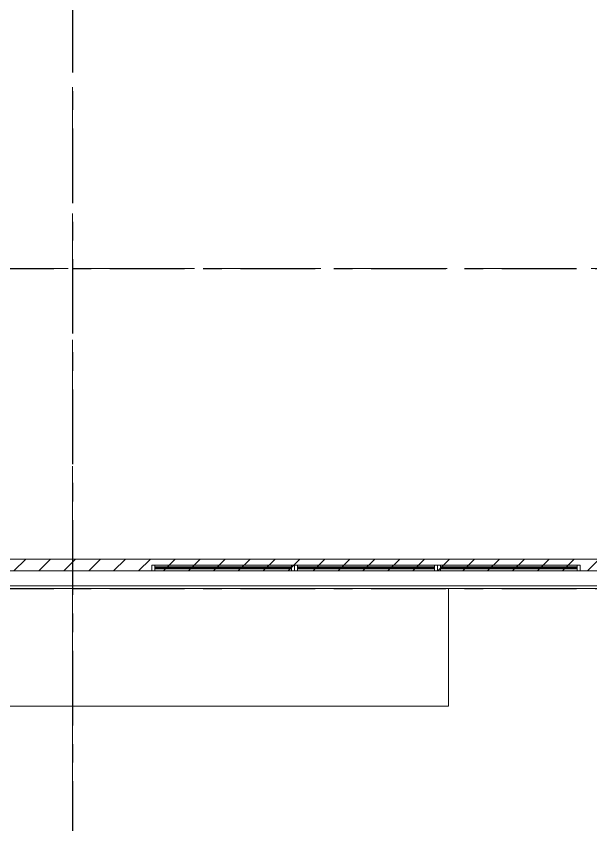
# Model space of a CAD drawing. Header units: millimetres. Extents: x -4000 to 187956, y -58990 to 162485.
# Drawn here: x 142043 to 151821, y -4021 to 9743 of the extents above; entities that cross this region are included whole.
import ezdxf

# ---------------------------------------------------------------- set-up
doc = ezdxf.new("R2010")
doc.units = ezdxf.units.MM
doc.linetypes.add('Grid Line', pattern=[2222.5, 1270, -317.5, 317.5, -317.5])
doc.linetypes.add('Grid Line 12_5mm', pattern=[2150, 1250, -300, 300, -300])
for name, color, linetype, lineweight in [('A-FLOR-LEVL', 51, 'Continuous', 9), ('A-GLAZ', 151, 'Continuous', 13), ('A-WALL', 113, 'Continuous', 13), ('A-WALL-PATT', 111, 'Continuous', 13), ('S-GRID', 1, 'Continuous', 30)]:
    doc.layers.add(name, color=color, linetype=linetype, lineweight=lineweight)

# ---------------------------------------------------------------- blocks, each defined once
blk = doc.blocks.new('WAF - 2430x1200-214288-FFS - TANG 1')
at = {"layer": 'A-GLAZ', "color": 163, "lineweight": 15}
for p, q in [((-1165, 0), (-1215, 0)), ((1165, 0), (-1165, 0)), ((-1165, 0), (1165, 0)), ((-1165, -29), (-1165, 0)), ((-1165, 0), (-1165, -100)), ((1215, 0), (1165, 0)), ((1165, -29), (1165, 0)), ((1165, -100), (1165, 0)), ((1215, -100), (1215, 0)), ((-1165, -100), (-1215, -100)), ((-1165, -61), (-1165, -29)), ((1165, -29), (-1165, -29)), ((1165, -61), (-1165, -61)), ((-1165, -100), (-1165, -61)), ((-1165, -100), (1165, -100)), ((-1165, -100), (1165, -100)), ((1165, -29), (1165, -61)), ((1165, -100), (1165, -61)), ((1215, -100), (1165, -100))]:
    blk.add_line(p, q, dxfattribs=at)
at = {"layer": 'A-GLAZ', "color": 174, "lineweight": 15}
for p, q in [((-1215, 0), (1215, 0)), ((-1215, -100), (-1215, 0)), ((1215, 0), (1215, -100)), ((1215, -100), (-1215, -100))]:
    blk.add_line(p, q, dxfattribs=at)
at = {"layer": 'A-GLAZ', "color": 161, "lineweight": 15}
for p, q in [((-1215, -100), (-1215, 0)), ((1165, 0), (-1165, 0)), ((-1165, -61), (-1165, -29)), ((-1165, -29), (-1163, -29)), ((-1165, -61), (-1165, -29)), ((-1152, -61), (-1165, -61)), ((1165, -100), (-1165, -100)), ((1163, -29), (-1163, -29)), ((-1163, -29), (-1152, -48)), ((-1163, -29), (-1152, -48)), ((-1163, -29), (1163, -29)), ((-1152, -48), (1152, -48)), ((-1152, -48), (-1152, -53)), ((-1152, -48), (-1152, -61)), ((1152, -48), (-1152, -48)), ((-1152, -53), (1152, -53)), ((-1152, -53), (-1152, -56)), ((1152, -56), (-1152, -56)), ((-1152, -56), (-1152, -61)), ((-1152, -61), (1152, -61)), ((1152, -61), (-1152, -61)), ((1163, -29), (1152, -48)), ((1152, -48), (1163, -29)), ((1152, -48), (1152, -53)), ((1152, -61), (1152, -48)), ((1152, -56), (1152, -53)), ((1152, -56), (1152, -61)), ((1165, -61), (1152, -61)), ((1163, -29), (1165, -29)), ((1165, -61), (1165, -29)), ((1165, -61), (1165, -29))]:
    blk.add_line(p, q, dxfattribs=at)
at = {"layer": 'A-GLAZ', "lineweight": 15}
for p, q in [((-1163, -29), (1163, -29)), ((1152, -53), (-1152, -53)), ((-1152, -53), (-1152, -56)), ((-1152, -53), (-1152, -56)), ((-1152, -56), (1152, -56)), ((1152, -61), (-1152, -61)), ((1152, -53), (1152, -56)), ((1152, -53), (1152, -56))]:
    blk.add_line(p, q, dxfattribs=at)
blk = doc.blocks.new('WAF - 2430x1200-V730-FFS - TANG 1')
at = {"layer": 'A-GLAZ', "color": 163, "lineweight": 15}
for p, q in [((-1165, 0), (-1215, 0)), ((1165, 0), (-1165, 0)), ((-1165, 0), (1165, 0)), ((-1165, -29), (-1165, 0)), ((-1165, 0), (-1165, -100)), ((1215, 0), (1165, 0)), ((1165, -29), (1165, 0)), ((1165, -100), (1165, 0)), ((-1165, -100), (-1215, -100)), ((-1165, -61), (-1165, -29)), ((1165, -29), (-1165, -29)), ((1165, -61), (-1165, -61)), ((-1165, -100), (-1165, -61)), ((-1165, -100), (1165, -100)), ((-1165, -100), (1165, -100)), ((1165, -29), (1165, -61)), ((1165, -100), (1165, -61)), ((1215, -100), (1165, -100))]:
    blk.add_line(p, q, dxfattribs=at)
at = {"layer": 'A-GLAZ', "color": 174, "lineweight": 15}
for p, q in [((-1215, 0), (1215, 0)), ((-1215, -100), (-1215, 0)), ((1215, 0), (1215, -100)), ((1215, -100), (-1215, -100))]:
    blk.add_line(p, q, dxfattribs=at)
at = {"layer": 'A-GLAZ', "color": 161, "lineweight": 15}
for p, q in [((-1215, -100), (-1215, 0)), ((1165, 0), (-1165, 0)), ((1215, -100), (1215, 0)), ((-1165, -61), (-1165, -29)), ((-1165, -29), (-1163, -29)), ((-1165, -61), (-1165, -29)), ((-1152, -61), (-1165, -61)), ((1165, -100), (-1165, -100)), ((1163, -29), (-1163, -29)), ((-1163, -29), (-1152, -48)), ((-1163, -29), (-1152, -48)), ((-1163, -29), (1163, -29)), ((-1152, -48), (1152, -48)), ((-1152, -48), (-1152, -53)), ((-1152, -48), (-1152, -61)), ((1152, -48), (-1152, -48)), ((-1152, -53), (1152, -53)), ((-1152, -53), (-1152, -56)), ((1152, -56), (-1152, -56)), ((-1152, -56), (-1152, -61)), ((-1152, -61), (1152, -61)), ((1152, -61), (-1152, -61)), ((1163, -29), (1152, -48)), ((1152, -48), (1163, -29)), ((1152, -48), (1152, -53)), ((1152, -61), (1152, -48)), ((1152, -56), (1152, -53)), ((1152, -56), (1152, -61)), ((1165, -61), (1152, -61)), ((1163, -29), (1165, -29)), ((1165, -61), (1165, -29)), ((1165, -61), (1165, -29))]:
    blk.add_line(p, q, dxfattribs=at)
at = {"layer": 'A-GLAZ', "lineweight": 15}
for p, q in [((-1163, -29), (1163, -29)), ((1152, -53), (-1152, -53)), ((-1152, -53), (-1152, -56)), ((-1152, -53), (-1152, -56)), ((-1152, -56), (1152, -56)), ((1152, -61), (-1152, -61)), ((1152, -53), (1152, -56)), ((1152, -53), (1152, -56))]:
    blk.add_line(p, q, dxfattribs=at)
blk = doc.blocks.new('WAF - 2430x1200-V731-FFS - TANG 1')
at = {"layer": 'A-GLAZ', "color": 163, "lineweight": 15}
for p, q in [((-1165, 0), (-1215, 0)), ((-1215, -100), (-1215, 0)), ((1165, 0), (-1165, 0)), ((-1165, 0), (1165, 0)), ((-1165, -29), (-1165, 0)), ((-1165, 0), (-1165, -100)), ((1215, 0), (1165, 0)), ((1165, -29), (1165, 0)), ((1165, -100), (1165, 0)), ((-1165, -100), (-1215, -100)), ((-1165, -61), (-1165, -29)), ((1165, -29), (-1165, -29)), ((1165, -61), (-1165, -61)), ((-1165, -100), (-1165, -61)), ((-1165, -100), (1165, -100)), ((-1165, -100), (1165, -100)), ((1165, -29), (1165, -61)), ((1165, -100), (1165, -61)), ((1215, -100), (1165, -100))]:
    blk.add_line(p, q, dxfattribs=at)
at = {"layer": 'A-GLAZ', "color": 174, "lineweight": 15}
for p, q in [((-1215, 0), (1215, 0)), ((-1215, -100), (-1215, 0)), ((1215, 0), (1215, -100)), ((1215, -100), (-1215, -100))]:
    blk.add_line(p, q, dxfattribs=at)
at = {"layer": 'A-GLAZ', "color": 161, "lineweight": 15}
for p, q in [((1165, 0), (-1165, 0)), ((1215, -100), (1215, 0)), ((-1165, -61), (-1165, -29)), ((-1165, -29), (-1163, -29)), ((-1165, -61), (-1165, -29)), ((-1152, -61), (-1165, -61)), ((1165, -100), (-1165, -100)), ((1163, -29), (-1163, -29)), ((-1163, -29), (-1152, -48)), ((-1163, -29), (-1152, -48)), ((-1163, -29), (1163, -29)), ((-1152, -48), (1152, -48)), ((-1152, -48), (-1152, -53)), ((-1152, -48), (-1152, -61)), ((1152, -48), (-1152, -48)), ((-1152, -53), (1152, -53)), ((-1152, -53), (-1152, -56)), ((1152, -56), (-1152, -56)), ((-1152, -56), (-1152, -61)), ((-1152, -61), (1152, -61)), ((1152, -61), (-1152, -61)), ((1163, -29), (1152, -48)), ((1152, -48), (1163, -29)), ((1152, -48), (1152, -53)), ((1152, -61), (1152, -48)), ((1152, -56), (1152, -53)), ((1152, -56), (1152, -61)), ((1165, -61), (1152, -61)), ((1163, -29), (1165, -29)), ((1165, -61), (1165, -29)), ((1165, -61), (1165, -29))]:
    blk.add_line(p, q, dxfattribs=at)
at = {"layer": 'A-GLAZ', "lineweight": 15}
for p, q in [((-1163, -29), (1163, -29)), ((1152, -53), (-1152, -53)), ((-1152, -53), (-1152, -56)), ((-1152, -53), (-1152, -56)), ((-1152, -56), (1152, -56)), ((1152, -61), (-1152, -61)), ((1152, -53), (1152, -56)), ((1152, -53), (1152, -56))]:
    blk.add_line(p, q, dxfattribs=at)
blk = doc.blocks.new('CMF2_NHAXUONG_A_rvt-1-FFS - TANG 1')
at = {"layer": 'A-WALL-PATT', "lineweight": 9}
h = blk.add_hatch(dxfattribs=at)
h.set_pattern_fill('FP_12', color=250, style=0, pattern_type=2)
h.set_pattern_definition([(45, (0, 0), (-212.13203, 212.13203), [])])
h.paths.add_polyline_path([(165700, 300), (165700, 500), (122750, 500), (122750, 300), (164950, 300)])
at = {"layer": 'A-FLOR-LEVL', "color": 252}
blk.add_line((149400, 0), (125400, 0), dxfattribs=at)
at = {"layer": 'A-FLOR-LEVL', "color": 250}
for p, q in [((149400, 0), (149400, -2000)), ((149400, -2000), (125400, -2000))]:
    blk.add_line(p, q, dxfattribs=at)
at = {"layer": 'A-WALL', "color": 50, "lineweight": 15}
for p, q in [((160000, 500), (132850, 500)), ((165700, 300), (122750, 300)), ((122750, 300), (165700, 300)), ((165950, 50), (122250, 50)), ((122250, 0), (166000, 0))]:
    blk.add_line(p, q, dxfattribs=at)
at = {"layer": 'A-WALL', "color": 35, "lineweight": 15}
for p, q in [((154725, 500), (132850, 500)), ((125200, 0), (155926, 0))]:
    blk.add_line(p, q, dxfattribs=at)
at = {"layer": 'S-GRID', "linetype": 'Grid Line 12_5mm', "lineweight": 9}
for p, q in [((143000, 161185), (143000, -16487)), ((-824, 5450), (183641, 5450)), ((-824, 0), (183641, 0))]:
    blk.add_line(p, q, dxfattribs=at)
at = {"layer": 'A-GLAZ', "color": 250, "lineweight": 9}
for name, p in [('WAF - 2430x1200-V731-FFS - TANG 1', (145565, 400)), ('WAF - 2430x1200-V730-FFS - TANG 1', (147995, 400)), ('WAF - 2430x1200-214288-FFS - TANG 1', (150425, 400))]:
    blk.add_blockref(name, p, dxfattribs=at)

msp = doc.modelspace()

# ---------------------------------------------------------------- block references
at = {"lineweight": 5}
msp.add_blockref('CMF2_NHAXUONG_A_rvt-1-FFS - TANG 1', (0, 0), dxfattribs=at)

# ---------------------------------------------------------------- next in the draw order: linework, layer by layer
at = {"layer": 'S-GRID', "linetype": 'Grid Line'}
for p, q in [((143000, 161185), (143000, -16487)), ((-824, 5450), (183641, 5450)), ((-824, 0), (183641, 0))]:
    msp.add_line(p, q, dxfattribs=at)

doc.saveas('drawing.dxf')
